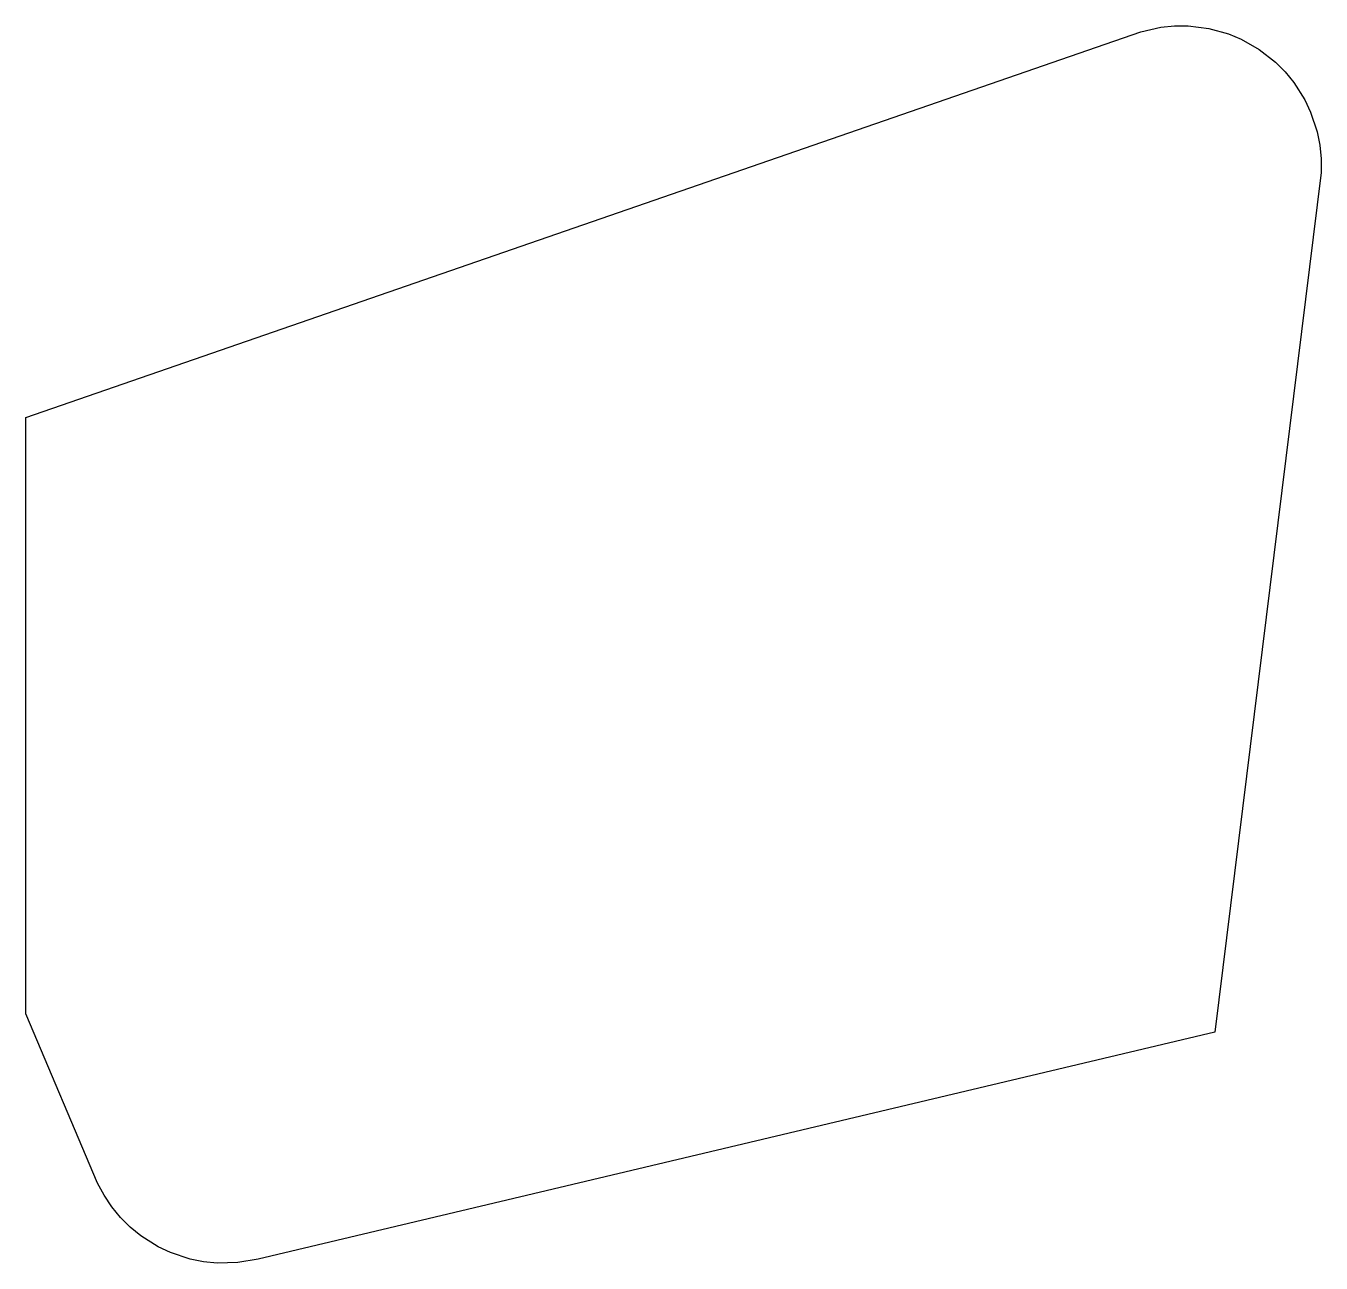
# Model space of a CAD drawing. Header units: millimetres. Extents: x 33.2 to 54.5, y 1.5 to 21.8.
import ezdxf

# ---------------------------------------------------------------- set-up
doc = ezdxf.new("R2010")
doc.units = ezdxf.units.MM
doc.layers.add('Edge.Cuts', color=7, linetype='Continuous')

msp = doc.modelspace()

# ---------------------------------------------------------------- linework, layer by layer
at = {"layer": 'Edge.Cuts'}
msp.add_lwpolyline([(36.346, 1.503), (36.121, 1.525), (35.9, 1.569), (35.579, 1.675), (35.375, 1.772), (35.089, 1.953), (34.914, 2.096), (34.755, 2.255), (34.611, 2.43), (34.486, 2.618), (34.38, 2.817), (33.2, 5.6), (33.2, 15.4), (51.532, 21.742), (51.863, 21.816), (52.087, 21.839), (52.313, 21.839), (52.649, 21.797), (52.975, 21.707), (53.183, 21.62), (53.478, 21.454), (53.745, 21.245), (53.904, 21.086), (54.047, 20.911), (54.228, 20.625), (54.325, 20.421), (54.431, 20.1), (54.475, 19.879), (54.497, 19.654), (54.497, 19.428), (52.75, 5.3), (37.018, 1.569), (36.684, 1.511)], close=True, dxfattribs=at)

doc.saveas('drawing.dxf')
